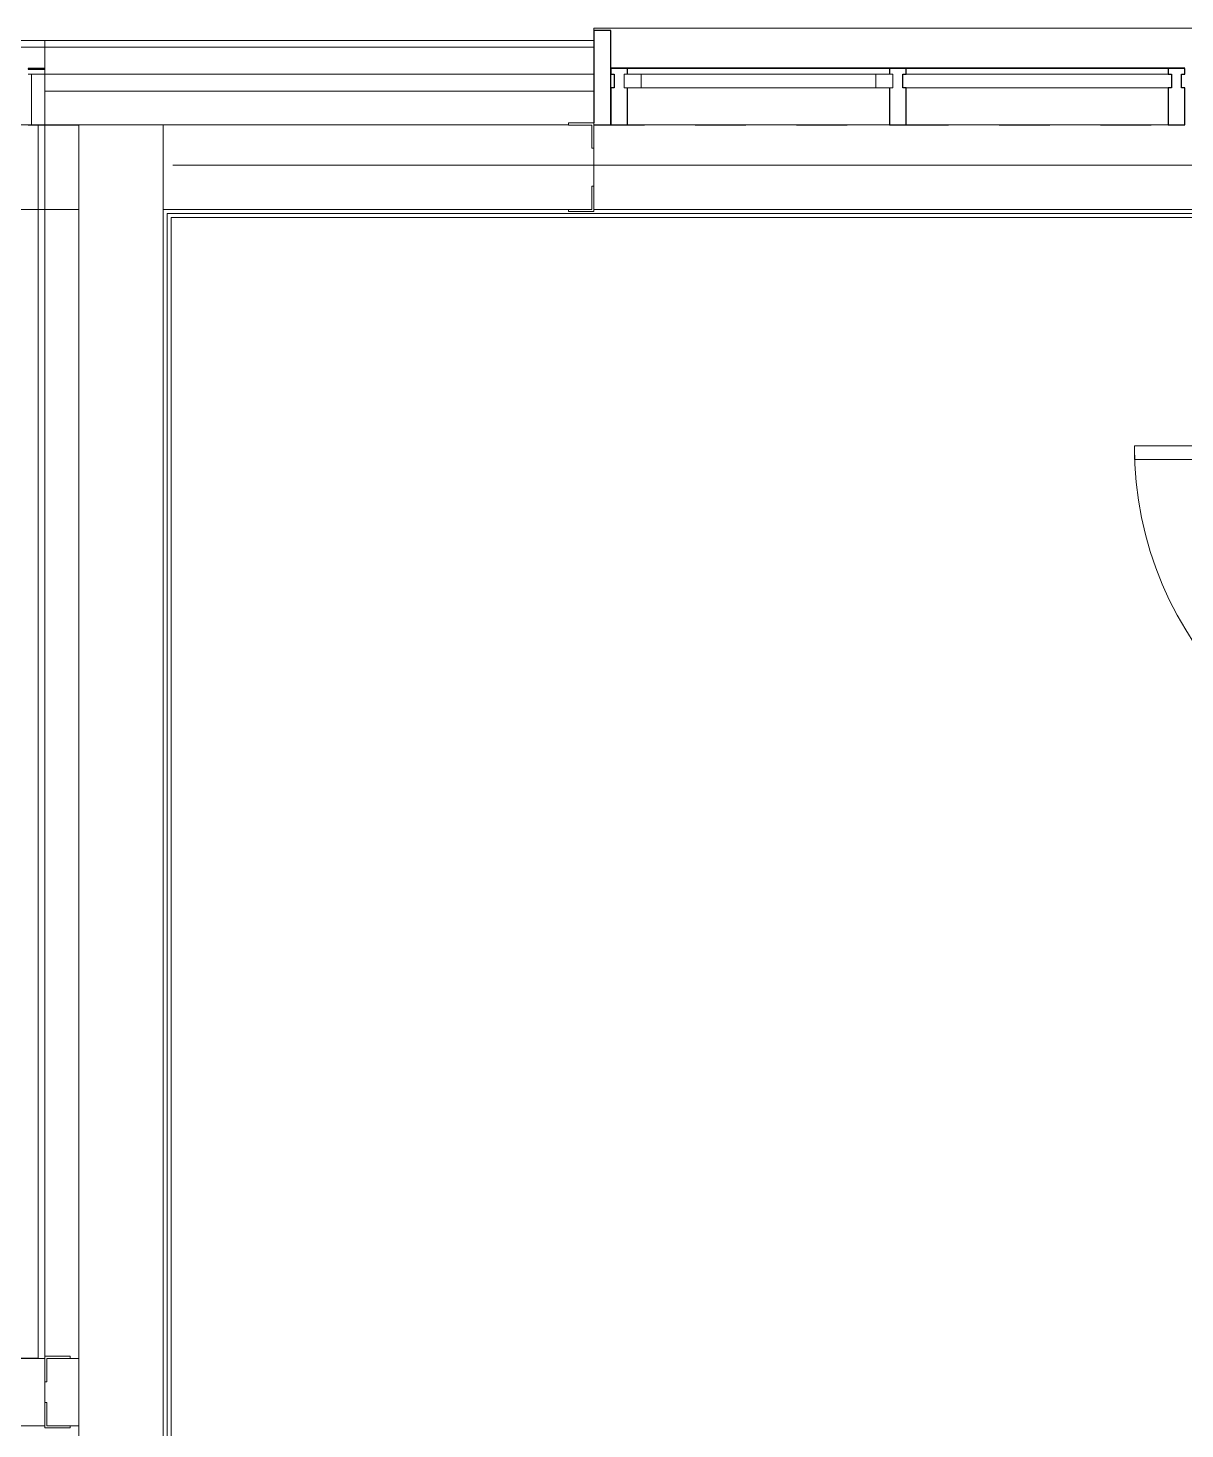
# Model space of a CAD drawing. Header units: millimetres. Extents: x 5993 to 95364, y 94667 to 143522.
# Drawn here: x 44617.9 to 44896.6, y 120758.3 to 121095.8 of the extents above; entities that cross this region are included whole.
import ezdxf

# ---------------------------------------------------------------- set-up
doc = ezdxf.new("R2010")
doc.units = ezdxf.units.MM
doc.linetypes.add('50_200_ШТРИХ_1Т_ш5_п1_п1_', pattern=[1400, 1000, -200, 0, -200])
doc.linetypes.add('Штрих короткий', pattern=[300, 150, -150])
for name, color, linetype, lineweight in [('0-2', 7, 'Continuous', 9), ('S-GRID-____-OTLN-1', 7, '50_200_ШТРИХ_1Т_ш5_п1_п1_', 9), ('Двери', 7, 'Continuous', 9), ('Импосты витража', 7, 'Continuous', 9), ('Импосты витража-1', 7, 'Continuous', 25), ('Каркас_Импост', 7, 'Continuous', 13), ('Каркас_Импост-1', 7, 'Continuous', 9), ('Обобщенные модели', 7, 'Continuous', 9), ('Общие ребра', 7, 'Continuous', 9), ('Окна', 7, 'Continuous', 9), ('Остекление-1', 7, 'Continuous', 9), ('Открывание-1', 7, 'Continuous', 9), ('Панель', 7, 'Continuous', 13), ('Перекрытия', 7, 'Continuous', 9), ('Перемычка-1', 7, 'Штрих короткий', 9), ('Стены', 7, 'Continuous', 9), ('Стены-1', 7, 'Continuous', 13)]:
    doc.layers.add(name, color=color, linetype=linetype, lineweight=lineweight)

# ---------------------------------------------------------------- blocks, each defined once
blk = doc.blocks.new('Дверь_СКБ_1Ст_Внутренняя_ШЕР - СОШ_Д-13_Дв_1150x2100h_С_У учеников_ душевые _спортблок_-35365709-АИ2_01_План напольных покрытий и плинтусов 1го этажа _Часть 1_')
at = {"layer": 'Двери'}
h = blk.add_hatch(dxfattribs=at)
h.set_pattern_fill('FP_60', color=256, style=0, pattern_type=2)
h.set_pattern_definition([(135, (1726.41, 114.685), (-14.14214, -14.14214), []), (225, (1726.41, 114.685), (14.14214, -14.14214), [])])
h.paths.add_polyline_path([(562.5, -50), (587.5, -50), (587.5, 50), (562.5, 50)], flags=0)
at = {"layer": 'Каркас_Импост-1'}
h = blk.add_hatch(dxfattribs=at)
h.set_pattern_fill('FP_61', color=256, style=0, pattern_type=2)
h.set_pattern_definition([(45, (-396.384, 114.685), (-14.1421, 14.1421), []), (135, (-396.384, 114.685), (-14.1421, -14.1421), [])])
h.paths.add_polyline_path([(-562.5, -50), (-537.5, -50), (-537.5, 50), (-562.5, 50)], flags=0)
at = {"layer": 'Каркас_Импост'}
for p, q in [((-522.5, 58), (-592.5, 58)), ((-592.5, 58), (-592.5, 50)), ((-592.5, 50), (-522.5, 50)), ((-537.5, 50), (-562.5, 50)), ((-562.5, 50), (-562.5, -50)), ((-512.5, 50), (-537.5, 50)), ((-537.5, 50), (-537.5, -30)), ((-537.5, -50), (-537.5, 50)), ((-522.5, 50), (-537.5, 50)), ((-537.5, 50), (-537.5, 49)), ((-537.5, 49), (-522.5, 49)), ((-522.5, 50), (-522.5, 58)), ((-522.5, 49), (-522.5, 50)), ((-512.5, 10), (-512.5, 50)), ((537.5, 50), (537.5, 10)), ((562.5, 50), (537.5, 50)), ((617.5, 58), (547.5, 58)), ((547.5, 58), (547.5, 50)), ((562.5, 50), (547.5, 50)), ((547.5, 50), (547.5, 49)), ((547.5, 50), (617.5, 50)), ((547.5, 49), (562.5, 49)), ((562.5, -30), (562.5, 50)), ((587.5, 50), (562.5, 50)), ((562.5, 50), (562.5, -50)), ((562.5, 49), (562.5, 50)), ((587.5, -50), (587.5, 50)), ((617.5, 50), (617.5, 58)), ((-502.5, 10), (-512.5, 10)), ((-502.5, -30), (-502.5, 10)), ((537.5, 10), (527.5, 10)), ((527.5, 10), (527.5, -30)), ((-537.5, -30), (-502.5, -30)), ((-522.5, -30), (-537.5, -30)), ((-537.5, -30), (-537.5, -50)), ((-522.5, -50), (-522.5, -30)), ((527.5, -30), (562.5, -30)), ((562.5, -30), (547.5, -30)), ((547.5, -30), (547.5, -50)), ((562.5, -50), (562.5, -30)), ((-522.5, -50), (-592.5, -50)), ((-592.5, -50), (-592.5, -58)), ((-592.5, -58), (-522.5, -58)), ((-562.5, -50), (-537.5, -50)), ((-537.5, -50), (-522.5, -50)), ((-522.5, -58), (-522.5, -50)), ((547.5, -50), (562.5, -50)), ((617.5, -50), (547.5, -50)), ((547.5, -50), (547.5, -58)), ((547.5, -58), (617.5, -58)), ((562.5, -50), (587.5, -50)), ((617.5, -58), (617.5, -50))]:
    blk.add_line(p, q, dxfattribs=at)
at = {"layer": 'Открывание-1'}
blk.add_arc((537.5, 50), 1050, 90, 180, dxfattribs=at)
at = {"layer": 'Панель'}
for p, q in [((537.5, 1100), (497.5, 1100)), ((497.5, 1100), (497.5, 50)), ((537.5, 50), (537.5, 1100)), ((497.5, 50), (537.5, 50))]:
    blk.add_line(p, q, dxfattribs=at)
blk = doc.blocks.new('GRM_Решетка напольная - 1800х3300-21720711-АИ2_01_План напольных покрытий и плинтусов 1го этажа _Часть 1_')
at = {"layer": 'Обобщенные модели'}
for p, q in [((917.5, 1700), (-917.5, 1700)), ((-917.5, -1700), (-867.5, -1700)), ((867.5, -1700), (917.5, -1700))]:
    blk.add_line(p, q, dxfattribs=at)
blk = doc.blocks.new('PNS_Панель прямоугольная2 - Нр_Стекло - 40мм-26243474-АИ2_01_План напольных покрытий и плинтусов 1го этажа _Часть 1_')
at = {"layer": 'Каркас_Импост'}
for p, q in [((-397.5, 0), (-397.5, 40)), ((-397.5, 40), (-347.5, 40)), ((-347.5, 40), (-347.5, 0)), ((397.5, 40), (347.5, 40)), ((347.5, 40), (347.5, 0)), ((397.5, 0), (397.5, 40)), ((-347.5, 0), (-397.5, 0)), ((347.5, 0), (397.5, 0))]:
    blk.add_line(p, q, dxfattribs=at)
at = {"layer": 'Каркас_Импост-1'}
for p, q in [((-347.5, 40), (347.5, 40)), ((-347.5, 0), (347.5, 0))]:
    blk.add_line(p, q, dxfattribs=at)
blk = doc.blocks.new('Прямоугольный импост - Импост структурный с накладкой - 150мм-25647633-АИ2_01_План напольных покрытий и плинтусов 1го этажа _Часть 1_')
at = {"layer": 'Импосты витража-1'}
for p, q in [((-25, 0), (-25, 17)), ((-25, 17), (25, 17)), ((-15, 0), (-25, 0)), ((-15, -40), (-15, 0)), ((25, 17), (25, 0)), ((-25, -150), (-25, -40)), ((-25, -40), (-15, -40)), ((25, -40), (25, -150)), ((25, -150), (-25, -150))]:
    blk.add_line(p, q, dxfattribs=at)
blk = doc.blocks.new('Прямоугольный импост - Импост структурный с накладкой - 150мм-25647642-АИ2_01_План напольных покрытий и плинтусов 1го этажа _Часть 1_')
at = {"layer": 'Импосты витража'}
for p, q in [((103600, 79475), (103600, 80250)), ((103767, 79475), (103767, 80250))]:
    blk.add_line(p, q, dxfattribs=at)
blk = doc.blocks.new('Прямоугольный импост - Импост структурный с накладкой - 150мм-V165-АИ2_01_План напольных покрытий и плинтусов 1го этажа _Часть 1_')
at = {"layer": 'Импосты витража-1'}
for p, q in [((-25, 0), (-25, 17)), ((-25, 17), (25, 17)), ((25, 0), (15, 0)), ((15, 0), (15, -40)), ((25, 17), (25, 0)), ((-25, -150), (-25, -40)), ((15, -40), (25, -40)), ((25, -40), (25, -150)), ((25, -150), (-25, -150))]:
    blk.add_line(p, q, dxfattribs=at)
blk = doc.blocks.new('PNS_Панель прямоугольная1 - Нр_Стекло - 40мм-25259299-АИ2_01_План напольных покрытий и плинтусов 1го этажа _Часть 1_')
at = {"layer": 'Остекление-1'}
for p, q in [((-387.5, 40), (387.5, 40)), ((-397.5, 0), (397.5, 0)), ((387.5, 0), (-387.5, 0))]:
    blk.add_line(p, q, dxfattribs=at)
blk = doc.blocks.new('Прямоугольный импост - Импост структурный с накладкой - 150мм-25647644-АИ2_01_План напольных покрытий и плинтусов 1го этажа _Часть 1_')
at = {"layer": 'Импосты витража-1'}
for p, q in [((-25, 0), (-25, 17)), ((-25, 17), (25, 17)), ((-15, 0), (-25, 0)), ((-15, -40), (-15, 0)), ((25, 0), (15, 0)), ((15, 0), (15, -40)), ((25, 17), (25, 0)), ((-25, -150), (-25, -40)), ((-25, -40), (-15, -40)), ((15, -40), (25, -40)), ((25, -40), (25, -150)), ((25, -150), (-25, -150))]:
    blk.add_line(p, q, dxfattribs=at)
blk = doc.blocks.new('Прямоугольный импост - Откос НВФ_50х280 мм-25993834-АИ2_01_План напольных покрытий и плинтусов 1го этажа _Часть 1_')
at = {"layer": 'Импосты витража-1'}
for p, q in [((-50, 130), (0, 130)), ((-50, -150), (-50, 130)), ((0, 130), (0, -144)), ((0, -150), (-50, -150))]:
    blk.add_line(p, q, dxfattribs=at)
blk = doc.blocks.new('Проем_Дверь_Прямоугольный - 1800х2700h_оконные проемы-28620215-АИ2_01_План напольных покрытий и плинтусов 1го этажа _Часть 1_')
at = {"layer": 'Перемычка-1'}
for p, q in [((900, 125), (-900, 125)), ((900, -125), (-900, -125))]:
    blk.add_line(p, q, dxfattribs=at)
blk = doc.blocks.new('Прямоугольный импост - 50 мм_заглушка-27497054-АИ2_01_План напольных покрытий и плинтусов 1го этажа _Часть 1_')
at = {"layer": 'Импосты витража-1'}
for p, q in [((0, 17), (-50, 17)), ((-50, 17), (-50, 15)), ((-50, 15), (0, 15)), ((0, 15), (0, 17))]:
    blk.add_line(p, q, dxfattribs=at)
blk = doc.blocks.new('Проем_Дверь_Прямоугольный - 1875х3300h_дверные проемы-30604223-АИ2_01_План напольных покрытий и плинтусов 1го этажа _Часть 1_')
at = {"layer": 'Перемычка-1'}
for p, q in [((937.5, 10), (-937.5, 10)), ((937.5, -10), (-937.5, -10))]:
    blk.add_line(p, q, dxfattribs=at)
blk = doc.blocks.new('Проем_Дверь_Прямоугольный - 1875х3300h_дверные проемы-28054189-АИ2_01_План напольных покрытий и плинтусов 1го этажа _Часть 1_')
at = {"layer": 'Перемычка-1'}
for p, q in [((937.5, 100), (-937.5, 100)), ((937.5, -100), (-937.5, -100))]:
    blk.add_line(p, q, dxfattribs=at)
blk = doc.blocks.new('Фахверк_СКБ_Уголок - 250_3520-27500975-АИ2_01_План напольных покрытий и плинтусов 1го этажа _Часть 1_')
at = {"layer": 'Обобщенные модели'}
for p, q in [((200, 181), (125, 181)), ((125, 181), (125, 106)), ((131, 106), (131, 175)), ((131, 175), (200, 175)), ((200, 175), (200, 181)), ((125, 106), (131, 106)), ((131, -6), (125, -6)), ((125, -6), (125, -81)), ((131, -75), (131, -6)), ((125, -81), (200, -81)), ((200, -75), (131, -75)), ((200, -81), (200, -75))]:
    blk.add_line(p, q, dxfattribs=at)
blk = doc.blocks.new('Проем_Дверь_Прямоугольный - 2075х3300h_дверные проемы-28620227-АИ2_01_План напольных покрытий и плинтусов 1го этажа _Часть 1_')
at = {"layer": 'Перемычка-1'}
for p, q in [((1037.5, 125), (-1037.5, 125)), ((1037.5, -125), (-1037.5, -125))]:
    blk.add_line(p, q, dxfattribs=at)
blk = doc.blocks.new('Фахверк_СКБ_Уголок - 200_4830_зеркало-28053660-АИ2_01_План напольных покрытий и плинтусов 1го этажа _Часть 1_')
at = {"layer": 'Обобщенные модели'}
for p, q in [((125, 156), (50, 156)), ((50, 156), (50, 150)), ((50, 150), (119, 150)), ((119, 150), (119, 81)), ((125, 81), (125, 156)), ((119, 81), (125, 81)), ((125, 19), (119, 19)), ((119, 19), (119, -50)), ((125, -56), (125, 19)), ((119, -50), (50, -50)), ((50, -50), (50, -56)), ((50, -56), (125, -56))]:
    blk.add_line(p, q, dxfattribs=at)
blk = doc.blocks.new('Проем_Дверь_Прямоугольный - 1875х3300h_дверные проемы-30604121-АИ2_01_План напольных покрытий и плинтусов 1го этажа _Часть 1_')
at = {"layer": 'Перемычка-1'}
for p, q in [((937.5, 115), (-937.5, 115)), ((937.5, -115), (-937.5, -115))]:
    blk.add_line(p, q, dxfattribs=at)
blk = doc.blocks.new('Отлив_СКБ - Отлив витража_120_НВФ-31885689-АИ2_01_План напольных покрытий и плинтусов 1го этажа _Часть 1_')
at = {"layer": 'Окна'}
for p, q in [((0, 113), (0, 120)), ((1800, 120), (0, 120)), ((1800, 120), (1800, 113)), ((50, 2), (1750, 2))]:
    blk.add_line(p, q, dxfattribs=at)

msp = doc.modelspace()

# ---------------------------------------------------------------- linework, layer by layer
at = {"layer": 'S-GRID-____-OTLN-1', "color": 251, "ltscale": 0.6, "true_color": 0x636466}
msp.add_line((50293.31, 121062.84), (41443.97, 121062.84), dxfattribs=at)
at = {"layer": 'Общие ребра'}
for p, q in [((44621.92, 121091.2), (44754.19, 121091.2)), ((44754.19, 121091.2), (44621.92, 121091.2)), ((44621.92, 121084.69), (44754.19, 121084.69)), ((44621.92, 121080.62), (44754.19, 121080.62)), ((44621.92, 120775.85), (44621.92, 121072.48)), ((44630.06, 120775.36), (44630.06, 121072.48)), ((44630.06, 121072.48), (44630.06, 120775.36)), ((44748.08, 121072.48), (44650.41, 121072.48)), ((44650.41, 121072.48), (44748.08, 121072.48)), ((44628.02, 120775.36), (44630.06, 120775.36)), ((44630.06, 120759.08), (44630.06, 120775.36))]:
    msp.add_line(p, q, dxfattribs=at)
at = {"layer": 'Перекрытия'}
for p, q in [((44620.29, 121072.48), (44617.85, 121072.48)), ((44620.29, 120775.36), (44617.85, 120775.36))]:
    msp.add_line(p, q, dxfattribs=at)
at = {"layer": 'Стены'}
for p, q in [((44617.85, 121084.69), (44618.66, 121084.69)), ((44618.66, 121084.69), (44621.92, 121084.69)), ((44618.66, 121072.48), (44618.66, 121084.69)), ((44618.66, 121072.48), (44618.66, 121084.69)), ((44618.66, 121072.48), (44617.85, 121072.48)), ((44620.29, 121072.48), (44618.66, 121072.48)), ((44651.39, 120581.01), (44651.39, 121051.15)), ((44651.39, 121051.15), (44968.91, 121051.15)), ((44652.36, 121050.18), (44652.36, 120581.99)), ((44967.93, 121050.18), (44652.36, 121050.18)), ((44900.7, 121052.13), (44754.19, 121052.13))]:
    msp.add_line(p, q, dxfattribs=at)
at = {"layer": 'Стены-1'}
for p, q in [((44754.19, 121092.83), (44621.92, 121092.83)), ((44621.92, 121092.83), (44621.92, 121091.2)), ((44621.92, 121091.2), (44621.92, 121072.48)), ((44754.19, 121091.2), (44754.19, 121092.83)), ((44754.19, 121072.97), (44754.19, 121091.2)), ((44620.29, 121072.48), (44620.29, 120775.36)), ((44630.06, 121072.48), (44620.29, 121072.48)), ((44621.92, 121072.48), (44650.41, 121072.48)), ((44650.41, 121072.48), (44630.06, 121072.48)), ((44650.41, 121072.48), (44650.41, 121052.13)), ((44650.41, 120498.64), (44650.41, 121072.48)), ((44754.19, 121057.75), (44754.19, 121066.86)), ((44650.41, 121052.13), (44748.08, 121052.13)), ((44620.29, 120775.36), (44621.92, 120775.36)), ((44621.92, 120769.74), (44621.92, 120764.69)), ((44628.02, 120759.08), (44630.06, 120759.08)), ((44630.06, 120759.08), (44630.06, 120500.59))]:
    msp.add_line(p, q, dxfattribs=at)

# ---------------------------------------------------------------- block references
at = {"layer": '0-2', "xscale": 0.08139549610658335, "yscale": 0.08139549610658335, "zscale": 0.08139549610658335}
for name, p in [('Отлив_СКБ - Отлив витража_120_НВФ-31885689-АИ2_01_План напольных покрытий и плинтусов 1го этажа _Часть 1_', (44754.19, 121086.07)), ('Прямоугольный импост - 50 мм_заглушка-27497054-АИ2_01_План напольных покрытий и плинтусов 1го этажа _Часть 1_', (44621.92, 121084.69)), ('Проем_Дверь_Прямоугольный - 2075х3300h_дверные проемы-28620227-АИ2_01_План напольных покрытий и плинтусов 1го этажа _Часть 1_', (44545.61, 121062.3)), ('GRM_Решетка напольная - 1800х3300-21720711-АИ2_01_План напольных покрытий и плинтусов 1го этажа _Часть 1_', (44545.61, 120913.76))]:
    msp.add_blockref(name, p, dxfattribs=at)
at = {"layer": '0-2', "extrusion": (0, 0, -1), "xscale": 0.08139549610658335, "yscale": 0.08139549610658335, "zscale": 0.08139549610658335}
for name, p in [('Прямоугольный импост - Откос НВФ_50х280 мм-25993834-АИ2_01_План напольных покрытий и плинтусов 1го этажа _Часть 1_', (-44754.19, 121084.69)), ('Прямоугольный импост - Импост структурный с накладкой - 150мм-V165-АИ2_01_План напольных покрытий и плинтусов 1го этажа _Часть 1_', (-44760.29, 121084.69)), ('Прямоугольный импост - Импост структурный с накладкой - 150мм-25647633-АИ2_01_План напольных покрытий и плинтусов 1го этажа _Часть 1_', (-44827.44, 121084.69)), ('Прямоугольный импост - Импост структурный с накладкой - 150мм-25647644-АИ2_01_План напольных покрытий и плинтусов 1го этажа _Часть 1_', (-44894.59, 121084.69))]:
    msp.add_blockref(name, p, dxfattribs=at)
at = {"layer": '0-2', "xscale": 0.08139549610658335, "yscale": 0.08139549610658335, "zscale": 0.08139549610658335}
for name, p, rotation in [('Проем_Дверь_Прямоугольный - 1875х3300h_дверные проемы-30604223-АИ2_01_План напольных покрытий и плинтусов 1го этажа _Часть 1_', (44545.61, 121092.01), 180), ('Проем_Дверь_Прямоугольный - 1875х3300h_дверные проемы-30604121-АИ2_01_План напольных покрытий и плинтусов 1го этажа _Часть 1_', (44545.61, 121081.84), 180), ('PNS_Панель прямоугольная2 - Нр_Стекло - 40мм-26243474-АИ2_01_План напольных покрытий и плинтусов 1го этажа _Часть 1_', (44793.87, 121084.69), 180), ('Прямоугольный импост - Импост структурный с накладкой - 150мм-25647642-АИ2_01_План напольных покрытий и плинтусов 1го этажа _Часть 1_', (51294.32, 112639.91), 89.9999999999988), ('PNS_Панель прямоугольная1 - Нр_Стекло - 40мм-25259299-АИ2_01_План напольных покрытий и плинтусов 1го этажа _Часть 1_', (44861.02, 121084.69), 180), ('Прямоугольный импост - Импост структурный с накладкой - 150мм-25647642-АИ2_01_План напольных покрытий и плинтусов 1го этажа _Часть 1_', (51361.47, 112639.91), 90), ('Фахверк_СКБ_Уголок - 250_3520-27500975-АИ2_01_План напольных покрытий и плинтусов 1го этажа _Часть 1_', (44764.36, 121066.37), 180), ('Проем_Дверь_Прямоугольный - 1800х2700h_оконные проемы-28620215-АИ2_01_План напольных покрытий и плинтусов 1го этажа _Часть 1_', (44827.44, 121062.3), 180), ('Дверь_СКБ_1Ст_Внутренняя_ШЕР - СОШ_Д-13_Дв_1150x2100h_С_У учеников_ душевые _спортблок_-35365709-АИ2_01_План напольных покрытий и плинтусов 1го этажа _Часть 1_', (44973.96, 120951.4), 89.99999999999993), ('Фахверк_СКБ_Уголок - 200_4830_зеркало-28053660-АИ2_01_План напольных покрытий и плинтусов 1го этажа _Часть 1_', (44632.09, 120771.29), 180), ('Проем_Дверь_Прямоугольный - 1875х3300h_дверные проемы-28054189-АИ2_01_План напольных покрытий и плинтусов 1го этажа _Часть 1_', (44545.61, 120767.22), 180)]:
    msp.add_blockref(name, p, dxfattribs=dict(at, rotation=rotation))

doc.saveas('drawing.dxf')
